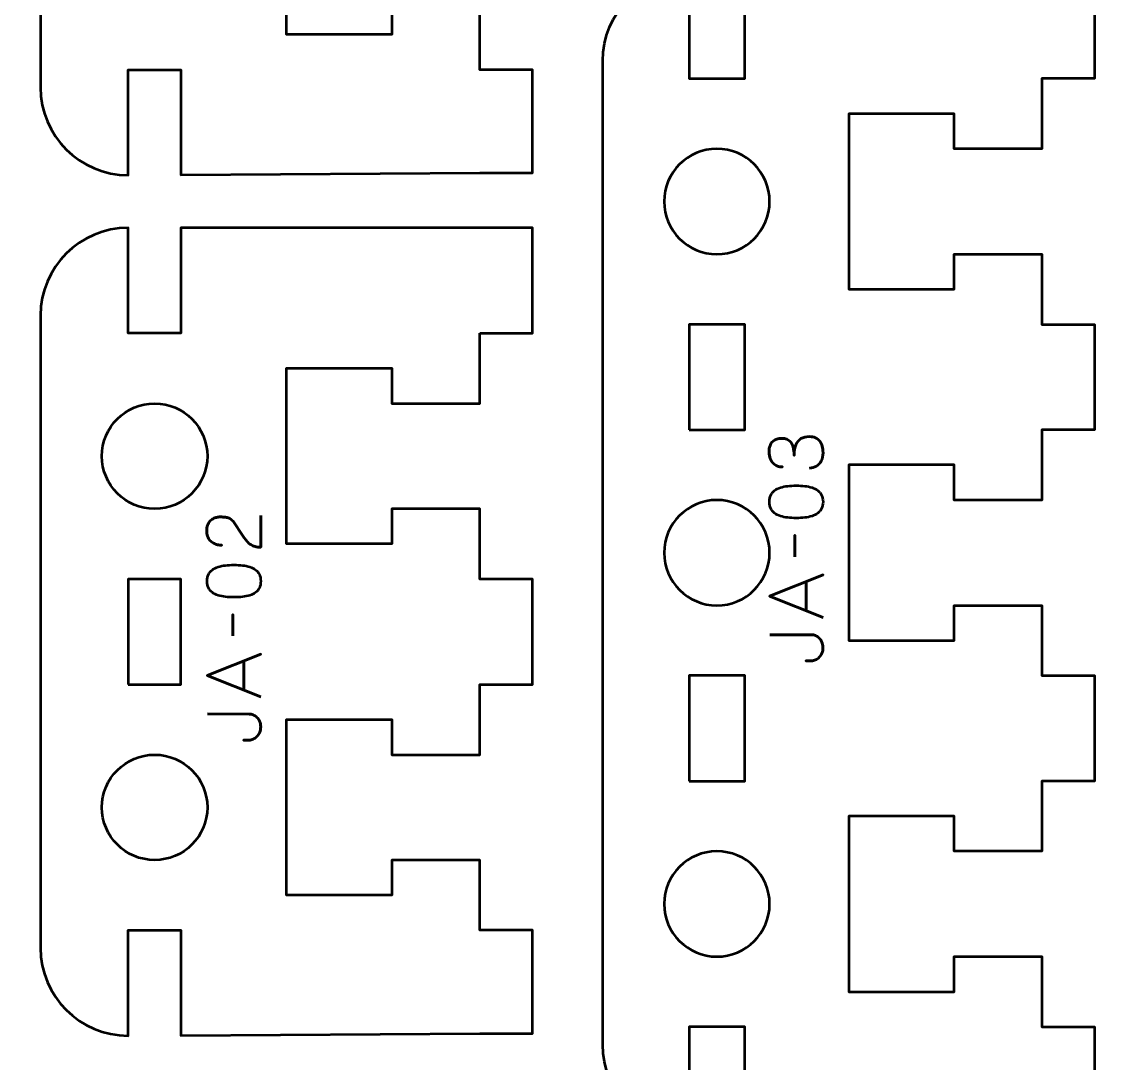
# Model space of a CAD drawing. Header units: centimetres. Extents: x -21 to 0, y -29.7 to 0.
# Drawn here: x -16.76 to -10.5, y -21.21 to -15.28 of the extents above; entities that cross this region are included whole.
import ezdxf

# ---------------------------------------------------------------- set-up
doc = ezdxf.new("R2010")
doc.units = ezdxf.units.CM
doc.header["$MEASUREMENT"] = 0
doc.layers.add('Layer 1', color=7, linetype='Continuous')

msp = doc.modelspace()

# ---------------------------------------------------------------- linework, layer by layer
at = {"layer": 'Layer 1', "color": 250, "lineweight": 53}
for centre in [(-16, -17.75006), (-16, -19.75006)]:
    msp.add_ellipse(centre, major_axis=(0, 0.3), ratio=1, dxfattribs=at)
at = {"layer": 'Layer 1', "color": 22, "lineweight": 53}
msp.add_open_spline([(-21.00003, -29.19995), (-21.00003, -29.19995), (-21.00003, -0.49992), (-21.00003, -0.49992), (-21.00003, -0.49992), (-21.00003, -0.22295), (-20.77694, 0.00004), (-20.49994, 0.00004), (-20.49994, 0.00004), (-20.49994, 0.00004), (-0.50008, 0.00004), (-0.50008, 0.00004), (-0.50008, 0.00004), (-0.22294, 0.00004), (0.00002, -0.22295), (0.00002, -0.49992), (0.00002, -0.49992), (0.00002, -0.49992), (0.00002, -29.19995), (0.00002, -29.19995), (0.00002, -29.19995), (0.00002, -29.47695), (-0.22294, -29.70004), (-0.50008, -29.70004), (-0.50008, -29.70004), (-0.50008, -29.70004), (-20.49994, -29.70004), (-20.49994, -29.70004), (-20.49994, -29.70004), (-20.77694, -29.70004), (-21.00003, -29.47695), (-21.00003, -29.19995)], degree=3, knots=[0, 0, 0, 0, 0.125, 0.125, 0.125, 0.125, 0.25, 0.25, 0.25, 0.25, 0.375, 0.375, 0.375, 0.375, 0.5, 0.5, 0.5, 0.5, 0.625, 0.625, 0.625, 0.625, 0.75, 0.75, 0.75, 0.75, 0.875, 0.875, 0.875, 0.875, 1, 1, 1, 1], dxfattribs=at)
at = {"layer": 'Layer 1', "color": 114, "lineweight": 53}
for points, knots in [([(-14.15, -12.15006), (-14.15, -12.15006), (-14.14999, -12.55006), (-14.14999, -12.55006), (-14.14999, -12.55006), (-14.14999, -12.55006), (-14.65, -12.55006), (-14.65, -12.55006), (-14.65, -12.55006), (-14.65, -12.55006), (-14.65001, -12.35006), (-14.65001, -12.35006), (-14.65001, -12.35006), (-14.65001, -12.35006), (-15.25, -12.35006), (-15.25, -12.35006), (-15.25, -12.35006), (-15.25, -12.73339), (-15.25, -12.96673), (-15.25, -13.35006), (-15.25, -13.35006), (-15.25, -13.35006), (-14.65001, -13.35006), (-14.65001, -13.35006), (-14.65001, -13.35006), (-14.65001, -13.35006), (-14.65, -13.15006), (-14.65, -13.15006), (-14.65, -13.15006), (-14.65, -13.15006), (-14.15, -13.15006), (-14.15, -13.15006), (-14.15, -13.15006), (-14.15, -13.15006), (-14.15, -13.55006), (-14.15, -13.55006), (-14.15, -13.55006), (-14.15, -13.55006), (-13.85, -13.55006), (-13.85, -13.55006), (-13.85, -13.55006), (-13.85, -13.55006), (-13.85, -14.15006), (-13.85, -14.15006), (-13.85, -14.15006), (-13.85, -14.15006), (-14.15, -14.15006), (-14.15, -14.15006), (-14.15, -14.15006), (-14.15, -14.15006), (-14.14999, -14.55006), (-14.14999, -14.55006), (-14.14999, -14.55006), (-14.14999, -14.55006), (-14.65, -14.55006), (-14.65, -14.55006), (-14.65, -14.55006), (-14.65, -14.55006), (-14.65001, -14.35006), (-14.65001, -14.35006), (-14.65001, -14.35006), (-14.65001, -14.35006), (-15.25, -14.35006), (-15.25, -14.35006), (-15.25, -14.35006), (-15.25, -14.73339), (-15.25, -14.96673), (-15.25, -15.35006), (-15.25, -15.35006), (-15.25, -15.35006), (-14.65001, -15.35006), (-14.65001, -15.35006), (-14.65001, -15.35006), (-14.65001, -15.35006), (-14.65, -15.15006), (-14.65, -15.15006), (-14.65, -15.15006), (-14.65, -15.15006), (-14.15, -15.15006), (-14.15, -15.15006), (-14.15, -15.15006), (-14.15, -15.15006), (-14.15, -15.55006), (-14.15, -15.55006), (-14.15, -15.55006), (-14.15, -15.55006), (-13.85, -15.55006), (-13.85, -15.55006), (-13.85, -15.55006), (-13.85, -15.55006), (-13.85, -16.13756), (-13.85, -16.13756), (-13.85, -16.13756), (-13.85, -16.13756), (-14.15, -16.13756), (-14.15, -16.13756), (-14.15, -16.13756), (-14.15, -16.13756), (-15.85, -16.14818), (-15.85, -16.14818), (-15.85, -16.14818), (-15.85, -16.14818), (-15.85, -15.55006), (-15.85, -15.55006), (-15.85, -15.55006), (-15.85, -15.55006), (-16.15, -15.55006), (-16.15, -15.55006), (-16.15, -15.55006), (-16.15, -15.55006), (-16.15, -16.15006), (-16.15, -16.15006), (-16.15, -16.15006), (-16.42609, -16.15006), (-16.65, -15.92615), (-16.65, -15.65006), (-16.65, -15.65006), (-16.65, -15.65006), (-16.65, -12.05006), (-16.65, -12.05006), (-16.65, -12.05006), (-16.65, -11.77397), (-16.42609, -11.55006), (-16.15, -11.55006), (-16.15, -11.55006), (-16.15, -11.55006), (-16.15, -12.15006), (-16.15, -12.15006), (-16.15, -12.15006), (-16.15, -12.15006), (-15.85, -12.15006), (-15.85, -12.15006), (-15.85, -12.15006), (-15.85, -12.15006), (-15.85, -11.55006), (-15.85, -11.55006), (-15.85, -11.55006), (-15.85, -11.55006), (-14.14999, -11.55006), (-14.14999, -11.55006), (-14.14999, -11.55006), (-14.14999, -11.55006), (-14.15, -11.55006), (-14.15, -11.55006), (-14.15, -11.55006), (-14.15, -11.55006), (-13.85, -11.55006), (-13.85, -11.55006), (-13.85, -11.55006), (-13.85, -11.55006), (-13.85, -12.15006), (-13.85, -12.15006), (-13.85, -12.15006), (-13.85, -12.15006), (-14.15, -12.15006), (-14.15, -12.15006)], [0, 0, 0, 0, 0.025641, 0.025641, 0.025641, 0.025641, 0.0512821, 0.0512821, 0.0512821, 0.0512821, 0.0769231, 0.0769231, 0.0769231, 0.0769231, 0.1025641, 0.1025641, 0.1025641, 0.1025641, 0.1282051, 0.1282051, 0.1282051, 0.1282051, 0.1538462, 0.1538462, 0.1538462, 0.1538462, 0.1794872, 0.1794872, 0.1794872, 0.1794872, 0.2051282, 0.2051282, 0.2051282, 0.2051282, 0.2307692, 0.2307692, 0.2307692, 0.2307692, 0.2564103, 0.2564103, 0.2564103, 0.2564103, 0.2820513, 0.2820513, 0.2820513, 0.2820513, 0.3076923, 0.3076923, 0.3076923, 0.3076923, 0.3333333, 0.3333333, 0.3333333, 0.3333333, 0.3589744, 0.3589744, 0.3589744, 0.3589744, 0.3846154, 0.3846154, 0.3846154, 0.3846154, 0.4102564, 0.4102564, 0.4102564, 0.4102564, 0.4358974, 0.4358974, 0.4358974, 0.4358974, 0.4615385, 0.4615385, 0.4615385, 0.4615385, 0.4871795, 0.4871795, 0.4871795, 0.4871795, 0.5128205, 0.5128205, 0.5128205, 0.5128205, 0.5384615, 0.5384615, 0.5384615, 0.5384615, 0.5641026, 0.5641026, 0.5641026, 0.5641026, 0.5897436, 0.5897436, 0.5897436, 0.5897436, 0.6153846, 0.6153846, 0.6153846, 0.6153846, 0.6410256, 0.6410256, 0.6410256, 0.6410256, 0.6666667, 0.6666667, 0.6666667, 0.6666667, 0.6923077, 0.6923077, 0.6923077, 0.6923077, 0.7179487, 0.7179487, 0.7179487, 0.7179487, 0.7435897, 0.7435897, 0.7435897, 0.7435897, 0.7692308, 0.7692308, 0.7692308, 0.7692308, 0.7948718, 0.7948718, 0.7948718, 0.7948718, 0.8205128, 0.8205128, 0.8205128, 0.8205128, 0.8461538, 0.8461538, 0.8461538, 0.8461538, 0.8717949, 0.8717949, 0.8717949, 0.8717949, 0.8974359, 0.8974359, 0.8974359, 0.8974359, 0.9230769, 0.9230769, 0.9230769, 0.9230769, 0.9487179, 0.9487179, 0.9487179, 0.9487179, 0.974359, 0.974359, 0.974359, 0.974359, 1, 1, 1, 1]), ([(-10.65, -15.00006), (-10.65, -15.00006), (-10.95, -15.00006), (-10.95, -15.00006), (-10.95, -15.00006), (-10.95, -15.00006), (-10.94999, -15.00006), (-10.94999, -15.00006), (-10.94999, -15.00006), (-10.94999, -15.00006), (-12.64125, -15.00006), (-12.64125, -15.00006), (-12.64125, -15.00006), (-12.64125, -15.00006), (-12.64125, -15.60006), (-12.64125, -15.60006), (-12.64125, -15.60006), (-12.64125, -15.60006), (-12.95875, -15.60006), (-12.95875, -15.60006), (-12.95875, -15.60006), (-12.95875, -15.60006), (-12.95875, -15.00017), (-12.95875, -15.00017), (-12.95875, -15.00017), (-13.2308, -15.00484), (-13.45, -15.2269), (-13.45, -15.50006), (-13.45, -15.50006), (-13.45, -15.50006), (-13.45, -21.10006), (-13.45, -21.10006), (-13.45, -21.10006), (-13.45, -21.37322), (-13.2308, -21.59528), (-12.95875, -21.59995), (-12.95875, -21.59995), (-12.95875, -21.59995), (-12.95875, -21.00006), (-12.95875, -21.00006), (-12.95875, -21.00006), (-12.95875, -21.00006), (-12.64125, -21.00006), (-12.64125, -21.00006), (-12.64125, -21.00006), (-12.64125, -21.00006), (-12.64125, -21.59813), (-12.64125, -21.59813), (-12.64125, -21.59813), (-12.64125, -21.59813), (-10.95, -21.58756), (-10.95, -21.58756), (-10.95, -21.58756), (-10.95, -21.58756), (-10.65, -21.58756), (-10.65, -21.58756), (-10.65, -21.58756), (-10.65, -21.58756), (-10.65, -21.00006), (-10.65, -21.00006), (-10.65, -21.00006), (-10.65, -21.00006), (-10.95, -21.00006), (-10.95, -21.00006), (-10.95, -21.00006), (-10.95, -21.00006), (-10.95, -20.60006), (-10.95, -20.60006), (-10.95, -20.60006), (-10.95, -20.60006), (-11.45, -20.60006), (-11.45, -20.60006), (-11.45, -20.60006), (-11.45, -20.60006), (-11.45001, -20.80006), (-11.45001, -20.80006), (-11.45001, -20.80006), (-11.45001, -20.80006), (-12.05, -20.80006), (-12.05, -20.80006), (-12.05, -20.80006), (-12.05, -20.41673), (-12.05, -20.18339), (-12.05, -19.80006), (-12.05, -19.80006), (-12.05, -19.80006), (-11.45001, -19.80006), (-11.45001, -19.80006), (-11.45001, -19.80006), (-11.45001, -19.80006), (-11.45, -20.00006), (-11.45, -20.00006), (-11.45, -20.00006), (-11.45, -20.00006), (-10.94999, -20.00006), (-10.94999, -20.00006), (-10.94999, -20.00006), (-10.94999, -20.00006), (-10.95, -19.60006), (-10.95, -19.60006), (-10.95, -19.60006), (-10.95, -19.60006), (-10.65, -19.60006), (-10.65, -19.60006), (-10.65, -19.60006), (-10.65, -19.60006), (-10.65, -19.00006), (-10.65, -19.00006), (-10.65, -19.00006), (-10.65, -19.00006), (-10.95, -19.00006), (-10.95, -19.00006), (-10.95, -19.00006), (-10.95, -19.00006), (-10.95, -18.60006), (-10.95, -18.60006), (-10.95, -18.60006), (-10.95, -18.60006), (-11.45, -18.60006), (-11.45, -18.60006), (-11.45, -18.60006), (-11.45, -18.60006), (-11.45001, -18.80006), (-11.45001, -18.80006), (-11.45001, -18.80006), (-11.45001, -18.80006), (-12.05, -18.80006), (-12.05, -18.80006), (-12.05, -18.80006), (-12.05, -18.41673), (-12.05, -18.18339), (-12.05, -17.80006), (-12.05, -17.80006), (-12.05, -17.80006), (-11.45001, -17.80006), (-11.45001, -17.80006), (-11.45001, -17.80006), (-11.45001, -17.80006), (-11.45, -18.00006), (-11.45, -18.00006), (-11.45, -18.00006), (-11.45, -18.00006), (-10.94999, -18.00006), (-10.94999, -18.00006), (-10.94999, -18.00006), (-10.94999, -18.00006), (-10.95, -17.60006), (-10.95, -17.60006), (-10.95, -17.60006), (-10.95, -17.60006), (-10.65, -17.60006), (-10.65, -17.60006), (-10.65, -17.60006), (-10.65, -17.60006), (-10.65, -17.00006), (-10.65, -17.00006), (-10.65, -17.00006), (-10.65, -17.00006), (-10.95, -17.00006), (-10.95, -17.00006), (-10.95, -17.00006), (-10.95, -17.00006), (-10.95, -16.60006), (-10.95, -16.60006), (-10.95, -16.60006), (-10.95, -16.60006), (-11.45, -16.60006), (-11.45, -16.60006), (-11.45, -16.60006), (-11.45, -16.60006), (-11.45001, -16.80006), (-11.45001, -16.80006), (-11.45001, -16.80006), (-11.45001, -16.80006), (-12.05, -16.80006), (-12.05, -16.80006), (-12.05, -16.80006), (-12.05, -16.41673), (-12.05, -16.18339), (-12.05, -15.80006), (-12.05, -15.80006), (-12.05, -15.80006), (-11.45001, -15.80006), (-11.45001, -15.80006), (-11.45001, -15.80006), (-11.45001, -15.80006), (-11.45, -16.00006), (-11.45, -16.00006), (-11.45, -16.00006), (-11.45, -16.00006), (-10.94999, -16.00006), (-10.94999, -16.00006), (-10.94999, -16.00006), (-10.94999, -16.00006), (-10.95, -15.60006), (-10.95, -15.60006), (-10.95, -15.60006), (-10.95, -15.60006), (-10.65, -15.60006), (-10.65, -15.60006), (-10.65, -15.60006), (-10.65, -15.60006), (-10.65, -15.00006), (-10.65, -15.00006)], [0, 0, 0, 0, 0.0196078, 0.0196078, 0.0196078, 0.0196078, 0.0392157, 0.0392157, 0.0392157, 0.0392157, 0.0588235, 0.0588235, 0.0588235, 0.0588235, 0.0784314, 0.0784314, 0.0784314, 0.0784314, 0.0980392, 0.0980392, 0.0980392, 0.0980392, 0.1176471, 0.1176471, 0.1176471, 0.1176471, 0.1372549, 0.1372549, 0.1372549, 0.1372549, 0.1568627, 0.1568627, 0.1568627, 0.1568627, 0.1764706, 0.1764706, 0.1764706, 0.1764706, 0.1960784, 0.1960784, 0.1960784, 0.1960784, 0.2156863, 0.2156863, 0.2156863, 0.2156863, 0.2352941, 0.2352941, 0.2352941, 0.2352941, 0.254902, 0.254902, 0.254902, 0.254902, 0.2745098, 0.2745098, 0.2745098, 0.2745098, 0.2941176, 0.2941176, 0.2941176, 0.2941176, 0.3137255, 0.3137255, 0.3137255, 0.3137255, 0.3333333, 0.3333333, 0.3333333, 0.3333333, 0.3529412, 0.3529412, 0.3529412, 0.3529412, 0.372549, 0.372549, 0.372549, 0.372549, 0.3921569, 0.3921569, 0.3921569, 0.3921569, 0.4117647, 0.4117647, 0.4117647, 0.4117647, 0.4313725, 0.4313725, 0.4313725, 0.4313725, 0.4509804, 0.4509804, 0.4509804, 0.4509804, 0.4705882, 0.4705882, 0.4705882, 0.4705882, 0.4901961, 0.4901961, 0.4901961, 0.4901961, 0.5098039, 0.5098039, 0.5098039, 0.5098039, 0.5294118, 0.5294118, 0.5294118, 0.5294118, 0.5490196, 0.5490196, 0.5490196, 0.5490196, 0.5686275, 0.5686275, 0.5686275, 0.5686275, 0.5882353, 0.5882353, 0.5882353, 0.5882353, 0.6078431, 0.6078431, 0.6078431, 0.6078431, 0.627451, 0.627451, 0.627451, 0.627451, 0.6470588, 0.6470588, 0.6470588, 0.6470588, 0.6666667, 0.6666667, 0.6666667, 0.6666667, 0.6862745, 0.6862745, 0.6862745, 0.6862745, 0.7058824, 0.7058824, 0.7058824, 0.7058824, 0.7254902, 0.7254902, 0.7254902, 0.7254902, 0.745098, 0.745098, 0.745098, 0.745098, 0.7647059, 0.7647059, 0.7647059, 0.7647059, 0.7843137, 0.7843137, 0.7843137, 0.7843137, 0.8039216, 0.8039216, 0.8039216, 0.8039216, 0.8235294, 0.8235294, 0.8235294, 0.8235294, 0.8431373, 0.8431373, 0.8431373, 0.8431373, 0.8627451, 0.8627451, 0.8627451, 0.8627451, 0.8823529, 0.8823529, 0.8823529, 0.8823529, 0.9019608, 0.9019608, 0.9019608, 0.9019608, 0.9215686, 0.9215686, 0.9215686, 0.9215686, 0.9411765, 0.9411765, 0.9411765, 0.9411765, 0.9607843, 0.9607843, 0.9607843, 0.9607843, 0.9803922, 0.9803922, 0.9803922, 0.9803922, 1, 1, 1, 1]), ([(-14.15, -17.05006), (-14.15, -17.05006), (-14.14999, -17.45006), (-14.14999, -17.45006), (-14.14999, -17.45006), (-14.14999, -17.45006), (-14.65, -17.45006), (-14.65, -17.45006), (-14.65, -17.45006), (-14.65, -17.45006), (-14.65001, -17.25006), (-14.65001, -17.25006), (-14.65001, -17.25006), (-14.65001, -17.25006), (-15.25, -17.25006), (-15.25, -17.25006), (-15.25, -17.25006), (-15.25, -17.63339), (-15.25, -17.86673), (-15.25, -18.25006), (-15.25, -18.25006), (-15.25, -18.25006), (-14.65001, -18.25006), (-14.65001, -18.25006), (-14.65001, -18.25006), (-14.65001, -18.25006), (-14.65, -18.05006), (-14.65, -18.05006), (-14.65, -18.05006), (-14.65, -18.05006), (-14.15, -18.05006), (-14.15, -18.05006), (-14.15, -18.05006), (-14.15, -18.05006), (-14.15, -18.45006), (-14.15, -18.45006), (-14.15, -18.45006), (-14.15, -18.45006), (-13.85, -18.45006), (-13.85, -18.45006), (-13.85, -18.45006), (-13.85, -18.45006), (-13.85, -19.05006), (-13.85, -19.05006), (-13.85, -19.05006), (-13.85, -19.05006), (-14.15, -19.05006), (-14.15, -19.05006), (-14.15, -19.05006), (-14.15, -19.05006), (-14.14999, -19.45006), (-14.14999, -19.45006), (-14.14999, -19.45006), (-14.14999, -19.45006), (-14.65, -19.45006), (-14.65, -19.45006), (-14.65, -19.45006), (-14.65, -19.45006), (-14.65001, -19.25006), (-14.65001, -19.25006), (-14.65001, -19.25006), (-14.65001, -19.25006), (-15.25, -19.25006), (-15.25, -19.25006), (-15.25, -19.25006), (-15.25, -19.63339), (-15.25, -19.86673), (-15.25, -20.25006), (-15.25, -20.25006), (-15.25, -20.25006), (-14.65001, -20.25006), (-14.65001, -20.25006), (-14.65001, -20.25006), (-14.65001, -20.25006), (-14.65, -20.05006), (-14.65, -20.05006), (-14.65, -20.05006), (-14.65, -20.05006), (-14.15, -20.05006), (-14.15, -20.05006), (-14.15, -20.05006), (-14.15, -20.05006), (-14.15, -20.45006), (-14.15, -20.45006), (-14.15, -20.45006), (-14.15, -20.45006), (-13.85, -20.45006), (-13.85, -20.45006), (-13.85, -20.45006), (-13.85, -20.45006), (-13.85, -21.03756), (-13.85, -21.03756), (-13.85, -21.03756), (-13.85, -21.03756), (-14.15, -21.03756), (-14.15, -21.03756), (-14.15, -21.03756), (-14.15, -21.03756), (-15.85, -21.04818), (-15.85, -21.04818), (-15.85, -21.04818), (-15.85, -21.04818), (-15.85, -20.45006), (-15.85, -20.45006), (-15.85, -20.45006), (-15.85, -20.45006), (-16.15, -20.45006), (-16.15, -20.45006), (-16.15, -20.45006), (-16.15, -20.45006), (-16.15, -21.05006), (-16.15, -21.05006), (-16.15, -21.05006), (-16.42609, -21.05006), (-16.65, -20.82615), (-16.65, -20.55006), (-16.65, -20.55006), (-16.65, -20.55006), (-16.65, -16.95006), (-16.65, -16.95006), (-16.65, -16.95006), (-16.65, -16.67397), (-16.42609, -16.45006), (-16.15, -16.45006), (-16.15, -16.45006), (-16.15, -16.45006), (-16.15, -17.05006), (-16.15, -17.05006), (-16.15, -17.05006), (-16.15, -17.05006), (-15.85, -17.05006), (-15.85, -17.05006), (-15.85, -17.05006), (-15.85, -17.05006), (-15.85, -16.45006), (-15.85, -16.45006), (-15.85, -16.45006), (-15.85, -16.45006), (-14.14999, -16.45006), (-14.14999, -16.45006), (-14.14999, -16.45006), (-14.14999, -16.45006), (-14.15, -16.45006), (-14.15, -16.45006), (-14.15, -16.45006), (-14.15, -16.45006), (-13.85, -16.45006), (-13.85, -16.45006), (-13.85, -16.45006), (-13.85, -16.45006), (-13.85, -17.05006), (-13.85, -17.05006), (-13.85, -17.05006), (-13.85, -17.05006), (-14.15, -17.05006), (-14.15, -17.05006)], [0, 0, 0, 0, 0.025641, 0.025641, 0.025641, 0.025641, 0.0512821, 0.0512821, 0.0512821, 0.0512821, 0.0769231, 0.0769231, 0.0769231, 0.0769231, 0.1025641, 0.1025641, 0.1025641, 0.1025641, 0.1282051, 0.1282051, 0.1282051, 0.1282051, 0.1538462, 0.1538462, 0.1538462, 0.1538462, 0.1794872, 0.1794872, 0.1794872, 0.1794872, 0.2051282, 0.2051282, 0.2051282, 0.2051282, 0.2307692, 0.2307692, 0.2307692, 0.2307692, 0.2564103, 0.2564103, 0.2564103, 0.2564103, 0.2820513, 0.2820513, 0.2820513, 0.2820513, 0.3076923, 0.3076923, 0.3076923, 0.3076923, 0.3333333, 0.3333333, 0.3333333, 0.3333333, 0.3589744, 0.3589744, 0.3589744, 0.3589744, 0.3846154, 0.3846154, 0.3846154, 0.3846154, 0.4102564, 0.4102564, 0.4102564, 0.4102564, 0.4358974, 0.4358974, 0.4358974, 0.4358974, 0.4615385, 0.4615385, 0.4615385, 0.4615385, 0.4871795, 0.4871795, 0.4871795, 0.4871795, 0.5128205, 0.5128205, 0.5128205, 0.5128205, 0.5384615, 0.5384615, 0.5384615, 0.5384615, 0.5641026, 0.5641026, 0.5641026, 0.5641026, 0.5897436, 0.5897436, 0.5897436, 0.5897436, 0.6153846, 0.6153846, 0.6153846, 0.6153846, 0.6410256, 0.6410256, 0.6410256, 0.6410256, 0.6666667, 0.6666667, 0.6666667, 0.6666667, 0.6923077, 0.6923077, 0.6923077, 0.6923077, 0.7179487, 0.7179487, 0.7179487, 0.7179487, 0.7435897, 0.7435897, 0.7435897, 0.7435897, 0.7692308, 0.7692308, 0.7692308, 0.7692308, 0.7948718, 0.7948718, 0.7948718, 0.7948718, 0.8205128, 0.8205128, 0.8205128, 0.8205128, 0.8461538, 0.8461538, 0.8461538, 0.8461538, 0.8717949, 0.8717949, 0.8717949, 0.8717949, 0.8974359, 0.8974359, 0.8974359, 0.8974359, 0.9230769, 0.9230769, 0.9230769, 0.9230769, 0.9487179, 0.9487179, 0.9487179, 0.9487179, 0.974359, 0.974359, 0.974359, 0.974359, 1, 1, 1, 1])]:
    msp.add_open_spline(points, degree=3, knots=knots, dxfattribs=at)
at = {"layer": 'Layer 1', "color": 250, "lineweight": 53}
for points in [[(-13.1, -16.30006), (-13.1, -16.1344), (-12.96566, -16.00006), (-12.8, -16.00006), (-12.8, -16.00006), (-12.63434, -16.00006), (-12.5, -16.1344), (-12.5, -16.30006), (-12.5, -16.30006), (-12.5, -16.46572), (-12.63434, -16.60006), (-12.8, -16.60006), (-12.8, -16.60006), (-12.96566, -16.60006), (-13.1, -16.46572), (-13.1, -16.30006)], [(-12.95875, -17.60006), (-12.95875, -17.60006), (-12.95875, -17.00006), (-12.95875, -17.00006), (-12.95875, -17.00006), (-12.95875, -17.00006), (-12.64125, -17.00006), (-12.64125, -17.00006), (-12.64125, -17.00006), (-12.64125, -17.00006), (-12.64125, -17.60006), (-12.64125, -17.60006), (-12.64125, -17.60006), (-12.64125, -17.60006), (-12.95875, -17.60006), (-12.95875, -17.60006)], [(-13.1, -18.30006), (-13.1, -18.1344), (-12.96566, -18.00006), (-12.8, -18.00006), (-12.8, -18.00006), (-12.63434, -18.00006), (-12.5, -18.1344), (-12.5, -18.30006), (-12.5, -18.30006), (-12.5, -18.46572), (-12.63434, -18.60006), (-12.8, -18.60006), (-12.8, -18.60006), (-12.96566, -18.60006), (-13.1, -18.46572), (-13.1, -18.30006)], [(-16.15, -19.05006), (-16.15, -19.05006), (-16.15, -18.45006), (-16.15, -18.45006), (-16.15, -18.45006), (-16.15, -18.45006), (-15.85, -18.45006), (-15.85, -18.45006), (-15.85, -18.45006), (-15.85, -18.45006), (-15.85, -19.05006), (-15.85, -19.05006), (-15.85, -19.05006), (-15.85, -19.05006), (-16.15, -19.05006), (-16.15, -19.05006)], [(-12.95875, -19.60006), (-12.95875, -19.60006), (-12.95875, -19.00006), (-12.95875, -19.00006), (-12.95875, -19.00006), (-12.95875, -19.00006), (-12.64125, -19.00006), (-12.64125, -19.00006), (-12.64125, -19.00006), (-12.64125, -19.00006), (-12.64125, -19.60006), (-12.64125, -19.60006), (-12.64125, -19.60006), (-12.64125, -19.60006), (-12.95875, -19.60006), (-12.95875, -19.60006)], [(-13.1, -20.30006), (-13.1, -20.1344), (-12.96566, -20.00006), (-12.8, -20.00006), (-12.8, -20.00006), (-12.63434, -20.00006), (-12.5, -20.1344), (-12.5, -20.30006), (-12.5, -20.30006), (-12.5, -20.46572), (-12.63434, -20.60006), (-12.8, -20.60006), (-12.8, -20.60006), (-12.96566, -20.60006), (-13.1, -20.46572), (-13.1, -20.30006)]]:
    msp.add_open_spline(points, degree=3, knots=[0, 0, 0, 0, 0.25, 0.25, 0.25, 0.25, 0.5, 0.5, 0.5, 0.5, 0.75, 0.75, 0.75, 0.75, 1, 1, 1, 1], dxfattribs=at)
at = {"layer": 'Layer 1', "color": 30, "lineweight": 53}
for points, knots in [([(-12.27274, -17.81768), (-12.2575, -17.81761), (-12.24424, -17.81408), (-12.23274, -17.8071), (-12.23274, -17.8071), (-12.22131, -17.80011), (-12.21235, -17.79016), (-12.20593, -17.77718), (-12.20593, -17.77718), (-12.19951, -17.7642), (-12.19626, -17.74861), (-12.19612, -17.73047), (-12.19612, -17.73047), (-12.19612, -17.71686), (-12.19753, -17.70451), (-12.20049, -17.69329), (-12.20049, -17.69329), (-12.20346, -17.68214), (-12.20804, -17.67255), (-12.21432, -17.66443), (-12.21432, -17.66443), (-12.2206, -17.65632), (-12.22872, -17.65011), (-12.23859, -17.64567), (-12.23859, -17.64567), (-12.24854, -17.64129), (-12.26047, -17.63911), (-12.27444, -17.63904), (-12.27444, -17.63904), (-12.29306, -17.63896), (-12.3088, -17.64277), (-12.32157, -17.65032), (-12.32157, -17.65032), (-12.33434, -17.65787), (-12.34393, -17.66959), (-12.35049, -17.68532), (-12.35049, -17.68532), (-12.35706, -17.70105), (-12.36037, -17.72123), (-12.36037, -17.74571), (-12.36037, -17.74571), (-12.3603, -17.72744), (-12.36199, -17.71213), (-12.36545, -17.69964), (-12.36545, -17.69964), (-12.36891, -17.68722), (-12.37378, -17.67728), (-12.38013, -17.6698), (-12.38013, -17.6698), (-12.38641, -17.66232), (-12.39389, -17.65689), (-12.40249, -17.65364), (-12.40249, -17.65364), (-12.41103, -17.65032), (-12.42041, -17.6487), (-12.43064, -17.64877), (-12.43064, -17.64877), (-12.44088, -17.6487), (-12.45033, -17.65011), (-12.45908, -17.65293), (-12.45908, -17.65293), (-12.46783, -17.65569), (-12.47552, -17.6602), (-12.48208, -17.66634), (-12.48208, -17.66634), (-12.48864, -17.67248), (-12.49379, -17.68059), (-12.49746, -17.69054), (-12.49746, -17.69054), (-12.50113, -17.70056), (-12.50296, -17.71277), (-12.50303, -17.72709), (-12.50303, -17.72709), (-12.50296, -17.74134), (-12.50085, -17.75383), (-12.49675, -17.76441), (-12.49675, -17.76441), (-12.49266, -17.77507), (-12.48709, -17.78381), (-12.47996, -17.79087), (-12.47996, -17.79087), (-12.47284, -17.79785), (-12.46472, -17.80308), (-12.45555, -17.80653), (-12.45555, -17.80653), (-12.44638, -17.81006), (-12.43664, -17.81175), (-12.42641, -17.81175), (-12.42641, -17.81175), (-12.43664, -17.81175), (-12.44638, -17.81006), (-12.45555, -17.80653), (-12.45555, -17.80653), (-12.46472, -17.80308), (-12.47284, -17.79785), (-12.47996, -17.79087), (-12.47996, -17.79087), (-12.48709, -17.78381), (-12.49266, -17.77507), (-12.49675, -17.76441), (-12.49675, -17.76441), (-12.50085, -17.75383), (-12.50296, -17.74134), (-12.50303, -17.72709), (-12.50303, -17.72709), (-12.50296, -17.71277), (-12.50113, -17.70056), (-12.49746, -17.69054), (-12.49746, -17.69054), (-12.49379, -17.68059), (-12.48864, -17.67248), (-12.48208, -17.66634), (-12.48208, -17.66634), (-12.47552, -17.6602), (-12.46783, -17.65569), (-12.45908, -17.65293), (-12.45908, -17.65293), (-12.45033, -17.65011), (-12.44088, -17.6487), (-12.43064, -17.64877), (-12.43064, -17.64877), (-12.42041, -17.6487), (-12.41103, -17.65032), (-12.40249, -17.65364), (-12.40249, -17.65364), (-12.39389, -17.65689), (-12.38641, -17.66232), (-12.38013, -17.6698), (-12.38013, -17.6698), (-12.37378, -17.67728), (-12.36891, -17.68722), (-12.36545, -17.69964), (-12.36545, -17.69964), (-12.36199, -17.71213), (-12.3603, -17.72744), (-12.36037, -17.74571), (-12.36037, -17.74571), (-12.36037, -17.72123), (-12.35706, -17.70105), (-12.35049, -17.68532), (-12.35049, -17.68532), (-12.34393, -17.66959), (-12.33434, -17.65787), (-12.32157, -17.65032), (-12.32157, -17.65032), (-12.3088, -17.64277), (-12.29306, -17.63896), (-12.27444, -17.63904), (-12.27444, -17.63904), (-12.26047, -17.63911), (-12.24854, -17.64129), (-12.23859, -17.64567), (-12.23859, -17.64567), (-12.22872, -17.65011), (-12.2206, -17.65632), (-12.21432, -17.66443), (-12.21432, -17.66443), (-12.20804, -17.67255), (-12.20346, -17.68214), (-12.20049, -17.69329), (-12.20049, -17.69329), (-12.19753, -17.70451), (-12.19612, -17.71686), (-12.19612, -17.73047), (-12.19612, -17.73047), (-12.19626, -17.74861), (-12.19951, -17.7642), (-12.20593, -17.77718), (-12.20593, -17.77718), (-12.21235, -17.79016), (-12.22131, -17.80011), (-12.23274, -17.8071), (-12.23274, -17.8071), (-12.24424, -17.81408), (-12.2575, -17.81761), (-12.27274, -17.81768)], [0, 0, 0, 0, 0.0227273, 0.0227273, 0.0227273, 0.0227273, 0.0454545, 0.0454545, 0.0454545, 0.0454545, 0.0681818, 0.0681818, 0.0681818, 0.0681818, 0.0909091, 0.0909091, 0.0909091, 0.0909091, 0.1136364, 0.1136364, 0.1136364, 0.1136364, 0.1363636, 0.1363636, 0.1363636, 0.1363636, 0.1590909, 0.1590909, 0.1590909, 0.1590909, 0.1818182, 0.1818182, 0.1818182, 0.1818182, 0.2045455, 0.2045455, 0.2045455, 0.2045455, 0.2272727, 0.2272727, 0.2272727, 0.2272727, 0.25, 0.25, 0.25, 0.25, 0.2727273, 0.2727273, 0.2727273, 0.2727273, 0.2954545, 0.2954545, 0.2954545, 0.2954545, 0.3181818, 0.3181818, 0.3181818, 0.3181818, 0.3409091, 0.3409091, 0.3409091, 0.3409091, 0.3636364, 0.3636364, 0.3636364, 0.3636364, 0.3863636, 0.3863636, 0.3863636, 0.3863636, 0.4090909, 0.4090909, 0.4090909, 0.4090909, 0.4318182, 0.4318182, 0.4318182, 0.4318182, 0.4545455, 0.4545455, 0.4545455, 0.4545455, 0.4772727, 0.4772727, 0.4772727, 0.4772727, 0.5, 0.5, 0.5, 0.5, 0.5227273, 0.5227273, 0.5227273, 0.5227273, 0.5454545, 0.5454545, 0.5454545, 0.5454545, 0.5681818, 0.5681818, 0.5681818, 0.5681818, 0.5909091, 0.5909091, 0.5909091, 0.5909091, 0.6136364, 0.6136364, 0.6136364, 0.6136364, 0.6363636, 0.6363636, 0.6363636, 0.6363636, 0.6590909, 0.6590909, 0.6590909, 0.6590909, 0.6818182, 0.6818182, 0.6818182, 0.6818182, 0.7045455, 0.7045455, 0.7045455, 0.7045455, 0.7272727, 0.7272727, 0.7272727, 0.7272727, 0.75, 0.75, 0.75, 0.75, 0.7727273, 0.7727273, 0.7727273, 0.7727273, 0.7954545, 0.7954545, 0.7954545, 0.7954545, 0.8181818, 0.8181818, 0.8181818, 0.8181818, 0.8409091, 0.8409091, 0.8409091, 0.8409091, 0.8636364, 0.8636364, 0.8636364, 0.8636364, 0.8863636, 0.8863636, 0.8863636, 0.8863636, 0.9090909, 0.9090909, 0.9090909, 0.9090909, 0.9318182, 0.9318182, 0.9318182, 0.9318182, 0.9545455, 0.9545455, 0.9545455, 0.9545455, 0.9772727, 0.9772727, 0.9772727, 0.9772727, 1, 1, 1, 1]), ([(-12.19612, -18.01029), (-12.19619, -17.99548), (-12.1988, -17.98271), (-12.20388, -17.97205), (-12.20388, -17.97205), (-12.20896, -17.96147), (-12.21623, -17.95265), (-12.22547, -17.9456), (-12.22547, -17.9456), (-12.23478, -17.93861), (-12.24579, -17.93311), (-12.25849, -17.92902), (-12.25849, -17.92902), (-12.27119, -17.92499), (-12.28509, -17.9221), (-12.30033, -17.92048), (-12.30033, -17.92048), (-12.31557, -17.91878), (-12.33159, -17.91794), (-12.34852, -17.91801), (-12.34852, -17.91801), (-12.36538, -17.91794), (-12.3814, -17.91878), (-12.39657, -17.92048), (-12.39657, -17.92048), (-12.41174, -17.9221), (-12.42571, -17.92499), (-12.43841, -17.92902), (-12.43841, -17.92902), (-12.45104, -17.93311), (-12.46204, -17.93861), (-12.47143, -17.9456), (-12.47143, -17.9456), (-12.48074, -17.95265), (-12.48801, -17.96147), (-12.49309, -17.97205), (-12.49309, -17.97205), (-12.49824, -17.98271), (-12.50085, -17.99548), (-12.50092, -18.01029), (-12.50092, -18.01029), (-12.50085, -18.02511), (-12.49824, -18.03788), (-12.49309, -18.04854), (-12.49309, -18.04854), (-12.48801, -18.05912), (-12.48074, -18.06794), (-12.47143, -18.07499), (-12.47143, -18.07499), (-12.46204, -18.08198), (-12.45104, -18.08748), (-12.43841, -18.09157), (-12.43841, -18.09157), (-12.42571, -18.0956), (-12.41174, -18.09849), (-12.39657, -18.10011), (-12.39657, -18.10011), (-12.3814, -18.1018), (-12.36538, -18.10265), (-12.34852, -18.10258), (-12.34852, -18.10258), (-12.33159, -18.10265), (-12.31557, -18.1018), (-12.30033, -18.10011), (-12.30033, -18.10011), (-12.28509, -18.09849), (-12.27119, -18.0956), (-12.25849, -18.09157), (-12.25849, -18.09157), (-12.24579, -18.08748), (-12.23478, -18.08198), (-12.22547, -18.07499), (-12.22547, -18.07499), (-12.21623, -18.06794), (-12.20896, -18.05912), (-12.20388, -18.04854), (-12.20388, -18.04854), (-12.1988, -18.03788), (-12.19619, -18.02511), (-12.19612, -18.01029)], [0, 0, 0, 0, 0.05, 0.05, 0.05, 0.05, 0.1, 0.1, 0.1, 0.1, 0.15, 0.15, 0.15, 0.15, 0.2, 0.2, 0.2, 0.2, 0.25, 0.25, 0.25, 0.25, 0.3, 0.3, 0.3, 0.3, 0.35, 0.35, 0.35, 0.35, 0.4, 0.4, 0.4, 0.4, 0.45, 0.45, 0.45, 0.45, 0.5, 0.5, 0.5, 0.5, 0.55, 0.55, 0.55, 0.55, 0.6, 0.6, 0.6, 0.6, 0.65, 0.65, 0.65, 0.65, 0.7, 0.7, 0.7, 0.7, 0.75, 0.75, 0.75, 0.75, 0.8, 0.8, 0.8, 0.8, 0.85, 0.85, 0.85, 0.85, 0.9, 0.9, 0.9, 0.9, 0.95, 0.95, 0.95, 0.95, 1, 1, 1, 1]), ([(-12.19612, -18.01029), (-12.19619, -17.99548), (-12.1988, -17.98271), (-12.20388, -17.97205), (-12.20388, -17.97205), (-12.20896, -17.96147), (-12.21623, -17.95265), (-12.22547, -17.9456), (-12.22547, -17.9456), (-12.23478, -17.93861), (-12.24579, -17.93311), (-12.25849, -17.92902), (-12.25849, -17.92902), (-12.27119, -17.92499), (-12.28509, -17.9221), (-12.30033, -17.92048), (-12.30033, -17.92048), (-12.31557, -17.91878), (-12.33159, -17.91794), (-12.34852, -17.91801), (-12.34852, -17.91801), (-12.36538, -17.91794), (-12.3814, -17.91878), (-12.39657, -17.92048), (-12.39657, -17.92048), (-12.41174, -17.9221), (-12.42571, -17.92499), (-12.43841, -17.92902), (-12.43841, -17.92902), (-12.45104, -17.93311), (-12.46204, -17.93861), (-12.47143, -17.9456), (-12.47143, -17.9456), (-12.48074, -17.95265), (-12.48801, -17.96147), (-12.49309, -17.97205), (-12.49309, -17.97205), (-12.49824, -17.98271), (-12.50085, -17.99548), (-12.50092, -18.01029), (-12.50092, -18.01029), (-12.50085, -18.02511), (-12.49824, -18.03788), (-12.49309, -18.04854), (-12.49309, -18.04854), (-12.48801, -18.05912), (-12.48074, -18.06794), (-12.47143, -18.07499), (-12.47143, -18.07499), (-12.46204, -18.08198), (-12.45104, -18.08748), (-12.43841, -18.09157), (-12.43841, -18.09157), (-12.42571, -18.0956), (-12.41174, -18.09849), (-12.39657, -18.10011), (-12.39657, -18.10011), (-12.3814, -18.1018), (-12.36538, -18.10265), (-12.34852, -18.10258), (-12.34852, -18.10258), (-12.33159, -18.10265), (-12.31557, -18.1018), (-12.30033, -18.10011), (-12.30033, -18.10011), (-12.28509, -18.09849), (-12.27119, -18.0956), (-12.25849, -18.09157), (-12.25849, -18.09157), (-12.24579, -18.08748), (-12.23478, -18.08198), (-12.22547, -18.07499), (-12.22547, -18.07499), (-12.21623, -18.06794), (-12.20896, -18.05912), (-12.20388, -18.04854), (-12.20388, -18.04854), (-12.1988, -18.03788), (-12.19619, -18.02511), (-12.19612, -18.01029)], [0, 0, 0, 0, 0.05, 0.05, 0.05, 0.05, 0.1, 0.1, 0.1, 0.1, 0.15, 0.15, 0.15, 0.15, 0.2, 0.2, 0.2, 0.2, 0.25, 0.25, 0.25, 0.25, 0.3, 0.3, 0.3, 0.3, 0.35, 0.35, 0.35, 0.35, 0.4, 0.4, 0.4, 0.4, 0.45, 0.45, 0.45, 0.45, 0.5, 0.5, 0.5, 0.5, 0.55, 0.55, 0.55, 0.55, 0.6, 0.6, 0.6, 0.6, 0.65, 0.65, 0.65, 0.65, 0.7, 0.7, 0.7, 0.7, 0.75, 0.75, 0.75, 0.75, 0.8, 0.8, 0.8, 0.8, 0.85, 0.85, 0.85, 0.85, 0.9, 0.9, 0.9, 0.9, 0.95, 0.95, 0.95, 0.95, 1, 1, 1, 1]), ([(-15.39612, -18.08755), (-15.39612, -18.08755), (-15.39612, -18.26916), (-15.39612, -18.26916), (-15.39612, -18.26916), (-15.4084, -18.26881), (-15.41926, -18.26726), (-15.42858, -18.26464), (-15.42858, -18.26464), (-15.43789, -18.26196), (-15.44607, -18.25837), (-15.45313, -18.25392), (-15.45313, -18.25392), (-15.46018, -18.2494), (-15.46646, -18.24425), (-15.47197, -18.2384), (-15.47197, -18.2384), (-15.47754, -18.23254), (-15.48262, -18.22626), (-15.48742, -18.21949), (-15.48742, -18.21949), (-15.49215, -18.21272), (-15.49687, -18.20573), (-15.50153, -18.19846), (-15.50153, -18.19846), (-15.50153, -18.19846), (-15.54979, -18.12607), (-15.54979, -18.12607), (-15.54979, -18.12607), (-15.55501, -18.11867), (-15.56065, -18.11288), (-15.56686, -18.10879), (-15.56686, -18.10879), (-15.573, -18.10463), (-15.57949, -18.10173), (-15.58627, -18.09997), (-15.58627, -18.09997), (-15.59311, -18.09828), (-15.60002, -18.09722), (-15.60715, -18.09687), (-15.60715, -18.09687), (-15.61428, -18.09651), (-15.6214, -18.09637), (-15.62853, -18.09644), (-15.62853, -18.09644), (-15.63438, -18.09644), (-15.64066, -18.09722), (-15.64744, -18.09877), (-15.64744, -18.09877), (-15.65414, -18.10039), (-15.66084, -18.10293), (-15.66747, -18.10653), (-15.66747, -18.10653), (-15.67411, -18.11013), (-15.68017, -18.11493), (-15.68568, -18.12092), (-15.68568, -18.12092), (-15.69111, -18.12692), (-15.69548, -18.13433), (-15.6988, -18.14315), (-15.6988, -18.14315), (-15.70212, -18.15197), (-15.70381, -18.16234), (-15.70388, -18.17433), (-15.70388, -18.17433), (-15.70381, -18.1864), (-15.70212, -18.19705), (-15.69887, -18.20623), (-15.69887, -18.20623), (-15.69563, -18.2154), (-15.69111, -18.22323), (-15.6854, -18.22972), (-15.6854, -18.22972), (-15.67968, -18.23621), (-15.67305, -18.24143), (-15.66564, -18.24552), (-15.66564, -18.24552), (-15.65823, -18.24962), (-15.65033, -18.25258), (-15.642, -18.25448), (-15.642, -18.25448), (-15.63368, -18.25639), (-15.62521, -18.25731), (-15.61667, -18.25731), (-15.61667, -18.25731), (-15.62521, -18.25731), (-15.63368, -18.25639), (-15.642, -18.25448), (-15.642, -18.25448), (-15.65033, -18.25258), (-15.65823, -18.24962), (-15.66564, -18.24552), (-15.66564, -18.24552), (-15.67305, -18.24143), (-15.67968, -18.23621), (-15.6854, -18.22972), (-15.6854, -18.22972), (-15.69111, -18.22323), (-15.69563, -18.2154), (-15.69887, -18.20623), (-15.69887, -18.20623), (-15.70212, -18.19705), (-15.70381, -18.1864), (-15.70388, -18.17433), (-15.70388, -18.17433), (-15.70381, -18.16234), (-15.70212, -18.15197), (-15.6988, -18.14315), (-15.6988, -18.14315), (-15.69548, -18.13433), (-15.69111, -18.12692), (-15.68568, -18.12092), (-15.68568, -18.12092), (-15.68017, -18.11493), (-15.67411, -18.11013), (-15.66747, -18.10653), (-15.66747, -18.10653), (-15.66084, -18.10293), (-15.65414, -18.10039), (-15.64744, -18.09877), (-15.64744, -18.09877), (-15.64066, -18.09722), (-15.63438, -18.09644), (-15.62853, -18.09644), (-15.62853, -18.09644), (-15.6214, -18.09637), (-15.61428, -18.09651), (-15.60715, -18.09687), (-15.60715, -18.09687), (-15.60002, -18.09722), (-15.59311, -18.09828), (-15.58627, -18.09997), (-15.58627, -18.09997), (-15.57949, -18.10173), (-15.573, -18.10463), (-15.56686, -18.10879), (-15.56686, -18.10879), (-15.56065, -18.11288), (-15.55501, -18.11867), (-15.54979, -18.12607), (-15.54979, -18.12607), (-15.54979, -18.12607), (-15.50153, -18.19846), (-15.50153, -18.19846), (-15.50153, -18.19846), (-15.49687, -18.20573), (-15.49215, -18.21272), (-15.48742, -18.21949), (-15.48742, -18.21949), (-15.48262, -18.22626), (-15.47754, -18.23254), (-15.47197, -18.2384), (-15.47197, -18.2384), (-15.46646, -18.24425), (-15.46018, -18.2494), (-15.45313, -18.25392), (-15.45313, -18.25392), (-15.44607, -18.25837), (-15.43789, -18.26196), (-15.42858, -18.26464), (-15.42858, -18.26464), (-15.41926, -18.26726), (-15.4084, -18.26881), (-15.39612, -18.26916), (-15.39612, -18.26916), (-15.39612, -18.26916), (-15.39612, -18.08755), (-15.39612, -18.08755)], [0, 0, 0, 0, 0.0238095, 0.0238095, 0.0238095, 0.0238095, 0.047619, 0.047619, 0.047619, 0.047619, 0.0714286, 0.0714286, 0.0714286, 0.0714286, 0.0952381, 0.0952381, 0.0952381, 0.0952381, 0.1190476, 0.1190476, 0.1190476, 0.1190476, 0.1428571, 0.1428571, 0.1428571, 0.1428571, 0.1666667, 0.1666667, 0.1666667, 0.1666667, 0.1904762, 0.1904762, 0.1904762, 0.1904762, 0.2142857, 0.2142857, 0.2142857, 0.2142857, 0.2380952, 0.2380952, 0.2380952, 0.2380952, 0.2619048, 0.2619048, 0.2619048, 0.2619048, 0.2857143, 0.2857143, 0.2857143, 0.2857143, 0.3095238, 0.3095238, 0.3095238, 0.3095238, 0.3333333, 0.3333333, 0.3333333, 0.3333333, 0.3571429, 0.3571429, 0.3571429, 0.3571429, 0.3809524, 0.3809524, 0.3809524, 0.3809524, 0.4047619, 0.4047619, 0.4047619, 0.4047619, 0.4285714, 0.4285714, 0.4285714, 0.4285714, 0.452381, 0.452381, 0.452381, 0.452381, 0.4761905, 0.4761905, 0.4761905, 0.4761905, 0.5, 0.5, 0.5, 0.5, 0.5238095, 0.5238095, 0.5238095, 0.5238095, 0.547619, 0.547619, 0.547619, 0.547619, 0.5714286, 0.5714286, 0.5714286, 0.5714286, 0.5952381, 0.5952381, 0.5952381, 0.5952381, 0.6190476, 0.6190476, 0.6190476, 0.6190476, 0.6428571, 0.6428571, 0.6428571, 0.6428571, 0.6666667, 0.6666667, 0.6666667, 0.6666667, 0.6904762, 0.6904762, 0.6904762, 0.6904762, 0.7142857, 0.7142857, 0.7142857, 0.7142857, 0.7380952, 0.7380952, 0.7380952, 0.7380952, 0.7619048, 0.7619048, 0.7619048, 0.7619048, 0.7857143, 0.7857143, 0.7857143, 0.7857143, 0.8095238, 0.8095238, 0.8095238, 0.8095238, 0.8333333, 0.8333333, 0.8333333, 0.8333333, 0.8571429, 0.8571429, 0.8571429, 0.8571429, 0.8809524, 0.8809524, 0.8809524, 0.8809524, 0.9047619, 0.9047619, 0.9047619, 0.9047619, 0.9285714, 0.9285714, 0.9285714, 0.9285714, 0.952381, 0.952381, 0.952381, 0.952381, 0.9761905, 0.9761905, 0.9761905, 0.9761905, 1, 1, 1, 1]), ([(-12.35572, -18.32271), (-12.35572, -18.32271), (-12.35572, -18.19952), (-12.35572, -18.19952), (-12.35572, -18.19952), (-12.35572, -18.19952), (-12.35572, -18.32271), (-12.35572, -18.32271)], [0, 0, 0, 0, 0.5, 0.5, 0.5, 0.5, 1, 1, 1, 1]), ([(-15.39612, -18.46177), (-15.39619, -18.44696), (-15.3988, -18.43419), (-15.40388, -18.42353), (-15.40388, -18.42353), (-15.40896, -18.41295), (-15.41623, -18.40413), (-15.42547, -18.39708), (-15.42547, -18.39708), (-15.43478, -18.39009), (-15.44579, -18.38459), (-15.45849, -18.3805), (-15.45849, -18.3805), (-15.47119, -18.37647), (-15.48509, -18.37358), (-15.50033, -18.37196), (-15.50033, -18.37196), (-15.51557, -18.37026), (-15.53159, -18.36942), (-15.54852, -18.36949), (-15.54852, -18.36949), (-15.56538, -18.36942), (-15.5814, -18.37026), (-15.59657, -18.37196), (-15.59657, -18.37196), (-15.61174, -18.37358), (-15.62571, -18.37647), (-15.63841, -18.3805), (-15.63841, -18.3805), (-15.65104, -18.38459), (-15.66204, -18.39009), (-15.67143, -18.39708), (-15.67143, -18.39708), (-15.68074, -18.40413), (-15.68801, -18.41295), (-15.69309, -18.42353), (-15.69309, -18.42353), (-15.69824, -18.43419), (-15.70085, -18.44696), (-15.70092, -18.46177), (-15.70092, -18.46177), (-15.70085, -18.47659), (-15.69824, -18.48936), (-15.69309, -18.50002), (-15.69309, -18.50002), (-15.68801, -18.5106), (-15.68074, -18.51942), (-15.67143, -18.52647), (-15.67143, -18.52647), (-15.66204, -18.53346), (-15.65104, -18.53896), (-15.63841, -18.54305), (-15.63841, -18.54305), (-15.62571, -18.54708), (-15.61174, -18.54997), (-15.59657, -18.55159), (-15.59657, -18.55159), (-15.5814, -18.55328), (-15.56538, -18.55413), (-15.54852, -18.55406), (-15.54852, -18.55406), (-15.53159, -18.55413), (-15.51557, -18.55328), (-15.50033, -18.55159), (-15.50033, -18.55159), (-15.48509, -18.54997), (-15.47119, -18.54708), (-15.45849, -18.54305), (-15.45849, -18.54305), (-15.44579, -18.53896), (-15.43478, -18.53346), (-15.42547, -18.52647), (-15.42547, -18.52647), (-15.41623, -18.51942), (-15.40896, -18.5106), (-15.40388, -18.50002), (-15.40388, -18.50002), (-15.3988, -18.48936), (-15.39619, -18.47659), (-15.39612, -18.46177)], [0, 0, 0, 0, 0.05, 0.05, 0.05, 0.05, 0.1, 0.1, 0.1, 0.1, 0.15, 0.15, 0.15, 0.15, 0.2, 0.2, 0.2, 0.2, 0.25, 0.25, 0.25, 0.25, 0.3, 0.3, 0.3, 0.3, 0.35, 0.35, 0.35, 0.35, 0.4, 0.4, 0.4, 0.4, 0.45, 0.45, 0.45, 0.45, 0.5, 0.5, 0.5, 0.5, 0.55, 0.55, 0.55, 0.55, 0.6, 0.6, 0.6, 0.6, 0.65, 0.65, 0.65, 0.65, 0.7, 0.7, 0.7, 0.7, 0.75, 0.75, 0.75, 0.75, 0.8, 0.8, 0.8, 0.8, 0.85, 0.85, 0.85, 0.85, 0.9, 0.9, 0.9, 0.9, 0.95, 0.95, 0.95, 0.95, 1, 1, 1, 1]), ([(-15.39612, -18.46177), (-15.39619, -18.44696), (-15.3988, -18.43419), (-15.40388, -18.42353), (-15.40388, -18.42353), (-15.40896, -18.41295), (-15.41623, -18.40413), (-15.42547, -18.39708), (-15.42547, -18.39708), (-15.43478, -18.39009), (-15.44579, -18.38459), (-15.45849, -18.3805), (-15.45849, -18.3805), (-15.47119, -18.37647), (-15.48509, -18.37358), (-15.50033, -18.37196), (-15.50033, -18.37196), (-15.51557, -18.37026), (-15.53159, -18.36942), (-15.54852, -18.36949), (-15.54852, -18.36949), (-15.56538, -18.36942), (-15.5814, -18.37026), (-15.59657, -18.37196), (-15.59657, -18.37196), (-15.61174, -18.37358), (-15.62571, -18.37647), (-15.63841, -18.3805), (-15.63841, -18.3805), (-15.65104, -18.38459), (-15.66204, -18.39009), (-15.67143, -18.39708), (-15.67143, -18.39708), (-15.68074, -18.40413), (-15.68801, -18.41295), (-15.69309, -18.42353), (-15.69309, -18.42353), (-15.69824, -18.43419), (-15.70085, -18.44696), (-15.70092, -18.46177), (-15.70092, -18.46177), (-15.70085, -18.47659), (-15.69824, -18.48936), (-15.69309, -18.50002), (-15.69309, -18.50002), (-15.68801, -18.5106), (-15.68074, -18.51942), (-15.67143, -18.52647), (-15.67143, -18.52647), (-15.66204, -18.53346), (-15.65104, -18.53896), (-15.63841, -18.54305), (-15.63841, -18.54305), (-15.62571, -18.54708), (-15.61174, -18.54997), (-15.59657, -18.55159), (-15.59657, -18.55159), (-15.5814, -18.55328), (-15.56538, -18.55413), (-15.54852, -18.55406), (-15.54852, -18.55406), (-15.53159, -18.55413), (-15.51557, -18.55328), (-15.50033, -18.55159), (-15.50033, -18.55159), (-15.48509, -18.54997), (-15.47119, -18.54708), (-15.45849, -18.54305), (-15.45849, -18.54305), (-15.44579, -18.53896), (-15.43478, -18.53346), (-15.42547, -18.52647), (-15.42547, -18.52647), (-15.41623, -18.51942), (-15.40896, -18.5106), (-15.40388, -18.50002), (-15.40388, -18.50002), (-15.3988, -18.48936), (-15.39619, -18.47659), (-15.39612, -18.46177)], [0, 0, 0, 0, 0.05, 0.05, 0.05, 0.05, 0.1, 0.1, 0.1, 0.1, 0.15, 0.15, 0.15, 0.15, 0.2, 0.2, 0.2, 0.2, 0.25, 0.25, 0.25, 0.25, 0.3, 0.3, 0.3, 0.3, 0.35, 0.35, 0.35, 0.35, 0.4, 0.4, 0.4, 0.4, 0.45, 0.45, 0.45, 0.45, 0.5, 0.5, 0.5, 0.5, 0.55, 0.55, 0.55, 0.55, 0.6, 0.6, 0.6, 0.6, 0.65, 0.65, 0.65, 0.65, 0.7, 0.7, 0.7, 0.7, 0.75, 0.75, 0.75, 0.75, 0.8, 0.8, 0.8, 0.8, 0.85, 0.85, 0.85, 0.85, 0.9, 0.9, 0.9, 0.9, 0.95, 0.95, 0.95, 0.95, 1, 1, 1, 1]), ([(-12.19612, -18.66857), (-12.19612, -18.66857), (-12.50134, -18.5475), (-12.50134, -18.5475), (-12.50134, -18.5475), (-12.50134, -18.5475), (-12.19612, -18.426), (-12.19612, -18.426), (-12.19612, -18.426), (-12.19612, -18.426), (-12.50134, -18.5475), (-12.50134, -18.5475), (-12.50134, -18.5475), (-12.50134, -18.5475), (-12.19612, -18.66857), (-12.19612, -18.66857)], [0, 0, 0, 0, 0.25, 0.25, 0.25, 0.25, 0.5, 0.5, 0.5, 0.5, 0.75, 0.75, 0.75, 0.75, 1, 1, 1, 1]), ([(-12.29222, -18.63047), (-12.29222, -18.63047), (-12.29222, -18.46453), (-12.29222, -18.46453), (-12.29222, -18.46453), (-12.29222, -18.46453), (-12.29222, -18.63047), (-12.29222, -18.63047)], [0, 0, 0, 0, 0.5, 0.5, 0.5, 0.5, 1, 1, 1, 1]), ([(-15.55572, -18.77419), (-15.55572, -18.77419), (-15.55572, -18.651), (-15.55572, -18.651), (-15.55572, -18.651), (-15.55572, -18.651), (-15.55572, -18.77419), (-15.55572, -18.77419)], [0, 0, 0, 0, 0.5, 0.5, 0.5, 0.5, 1, 1, 1, 1]), ([(-12.49965, -18.76678), (-12.49965, -18.76678), (-12.26258, -18.7672), (-12.26258, -18.7672), (-12.26258, -18.7672), (-12.25482, -18.7672), (-12.24713, -18.76883), (-12.23937, -18.77193), (-12.23937, -18.77193), (-12.23168, -18.77511), (-12.22455, -18.77976), (-12.21813, -18.7859), (-12.21813, -18.7859), (-12.21164, -18.79211), (-12.20649, -18.79966), (-12.20254, -18.80862), (-12.20254, -18.80862), (-12.19866, -18.81765), (-12.19661, -18.82795), (-12.19654, -18.83959), (-12.19654, -18.83959), (-12.19654, -18.85124), (-12.19845, -18.86175), (-12.20219, -18.87106), (-12.20219, -18.87106), (-12.206, -18.88038), (-12.21108, -18.88835), (-12.2175, -18.89491), (-12.2175, -18.89491), (-12.22392, -18.90154), (-12.23097, -18.90655), (-12.23881, -18.91008), (-12.23881, -18.91008), (-12.24664, -18.91361), (-12.25454, -18.91537), (-12.26258, -18.91537), (-12.26258, -18.91537), (-12.26258, -18.91537), (-12.29391, -18.91537), (-12.29391, -18.91537), (-12.29391, -18.91537), (-12.29391, -18.91537), (-12.26258, -18.91537), (-12.26258, -18.91537), (-12.26258, -18.91537), (-12.25454, -18.91537), (-12.24664, -18.91361), (-12.23881, -18.91008), (-12.23881, -18.91008), (-12.23097, -18.90655), (-12.22392, -18.90154), (-12.2175, -18.89491), (-12.2175, -18.89491), (-12.21108, -18.88835), (-12.206, -18.88038), (-12.20219, -18.87106), (-12.20219, -18.87106), (-12.19845, -18.86175), (-12.19654, -18.85124), (-12.19654, -18.83959), (-12.19654, -18.83959), (-12.19661, -18.82795), (-12.19866, -18.81765), (-12.20254, -18.80862), (-12.20254, -18.80862), (-12.20649, -18.79966), (-12.21164, -18.79211), (-12.21813, -18.7859), (-12.21813, -18.7859), (-12.22455, -18.77976), (-12.23168, -18.77511), (-12.23937, -18.77193), (-12.23937, -18.77193), (-12.24713, -18.76883), (-12.25482, -18.7672), (-12.26258, -18.7672), (-12.26258, -18.7672), (-12.26258, -18.7672), (-12.49965, -18.76678), (-12.49965, -18.76678)], [0, 0, 0, 0, 0.05, 0.05, 0.05, 0.05, 0.1, 0.1, 0.1, 0.1, 0.15, 0.15, 0.15, 0.15, 0.2, 0.2, 0.2, 0.2, 0.25, 0.25, 0.25, 0.25, 0.3, 0.3, 0.3, 0.3, 0.35, 0.35, 0.35, 0.35, 0.4, 0.4, 0.4, 0.4, 0.45, 0.45, 0.45, 0.45, 0.5, 0.5, 0.5, 0.5, 0.55, 0.55, 0.55, 0.55, 0.6, 0.6, 0.6, 0.6, 0.65, 0.65, 0.65, 0.65, 0.7, 0.7, 0.7, 0.7, 0.75, 0.75, 0.75, 0.75, 0.8, 0.8, 0.8, 0.8, 0.85, 0.85, 0.85, 0.85, 0.9, 0.9, 0.9, 0.9, 0.95, 0.95, 0.95, 0.95, 1, 1, 1, 1]), ([(-15.39612, -19.12005), (-15.39612, -19.12005), (-15.70134, -18.99898), (-15.70134, -18.99898), (-15.70134, -18.99898), (-15.70134, -18.99898), (-15.39612, -18.87748), (-15.39612, -18.87748), (-15.39612, -18.87748), (-15.39612, -18.87748), (-15.70134, -18.99898), (-15.70134, -18.99898), (-15.70134, -18.99898), (-15.70134, -18.99898), (-15.39612, -19.12005), (-15.39612, -19.12005)], [0, 0, 0, 0, 0.25, 0.25, 0.25, 0.25, 0.5, 0.5, 0.5, 0.5, 0.75, 0.75, 0.75, 0.75, 1, 1, 1, 1]), ([(-15.49222, -19.08195), (-15.49222, -19.08195), (-15.49222, -18.91601), (-15.49222, -18.91601), (-15.49222, -18.91601), (-15.49222, -18.91601), (-15.49222, -19.08195), (-15.49222, -19.08195)], [0, 0, 0, 0, 0.5, 0.5, 0.5, 0.5, 1, 1, 1, 1]), ([(-15.69965, -19.21826), (-15.69965, -19.21826), (-15.46258, -19.21868), (-15.46258, -19.21868), (-15.46258, -19.21868), (-15.45482, -19.21868), (-15.44713, -19.22031), (-15.43937, -19.22341), (-15.43937, -19.22341), (-15.43168, -19.22659), (-15.42455, -19.23124), (-15.41813, -19.23738), (-15.41813, -19.23738), (-15.41164, -19.24359), (-15.40649, -19.25114), (-15.40254, -19.2601), (-15.40254, -19.2601), (-15.39866, -19.26913), (-15.39661, -19.27943), (-15.39654, -19.29107), (-15.39654, -19.29107), (-15.39654, -19.30272), (-15.39845, -19.31323), (-15.40219, -19.32254), (-15.40219, -19.32254), (-15.406, -19.33186), (-15.41108, -19.33983), (-15.4175, -19.34639), (-15.4175, -19.34639), (-15.42392, -19.35302), (-15.43097, -19.35803), (-15.43881, -19.36156), (-15.43881, -19.36156), (-15.44664, -19.36509), (-15.45454, -19.36685), (-15.46258, -19.36685), (-15.46258, -19.36685), (-15.46258, -19.36685), (-15.49391, -19.36685), (-15.49391, -19.36685), (-15.49391, -19.36685), (-15.49391, -19.36685), (-15.46258, -19.36685), (-15.46258, -19.36685), (-15.46258, -19.36685), (-15.45454, -19.36685), (-15.44664, -19.36509), (-15.43881, -19.36156), (-15.43881, -19.36156), (-15.43097, -19.35803), (-15.42392, -19.35302), (-15.4175, -19.34639), (-15.4175, -19.34639), (-15.41108, -19.33983), (-15.406, -19.33186), (-15.40219, -19.32254), (-15.40219, -19.32254), (-15.39845, -19.31323), (-15.39654, -19.30272), (-15.39654, -19.29107), (-15.39654, -19.29107), (-15.39661, -19.27943), (-15.39866, -19.26913), (-15.40254, -19.2601), (-15.40254, -19.2601), (-15.40649, -19.25114), (-15.41164, -19.24359), (-15.41813, -19.23738), (-15.41813, -19.23738), (-15.42455, -19.23124), (-15.43168, -19.22659), (-15.43937, -19.22341), (-15.43937, -19.22341), (-15.44713, -19.22031), (-15.45482, -19.21868), (-15.46258, -19.21868), (-15.46258, -19.21868), (-15.46258, -19.21868), (-15.69965, -19.21826), (-15.69965, -19.21826)], [0, 0, 0, 0, 0.05, 0.05, 0.05, 0.05, 0.1, 0.1, 0.1, 0.1, 0.15, 0.15, 0.15, 0.15, 0.2, 0.2, 0.2, 0.2, 0.25, 0.25, 0.25, 0.25, 0.3, 0.3, 0.3, 0.3, 0.35, 0.35, 0.35, 0.35, 0.4, 0.4, 0.4, 0.4, 0.45, 0.45, 0.45, 0.45, 0.5, 0.5, 0.5, 0.5, 0.55, 0.55, 0.55, 0.55, 0.6, 0.6, 0.6, 0.6, 0.65, 0.65, 0.65, 0.65, 0.7, 0.7, 0.7, 0.7, 0.75, 0.75, 0.75, 0.75, 0.8, 0.8, 0.8, 0.8, 0.85, 0.85, 0.85, 0.85, 0.9, 0.9, 0.9, 0.9, 0.95, 0.95, 0.95, 0.95, 1, 1, 1, 1])]:
    msp.add_open_spline(points, degree=3, knots=knots, dxfattribs=at)

doc.saveas('drawing.dxf')
